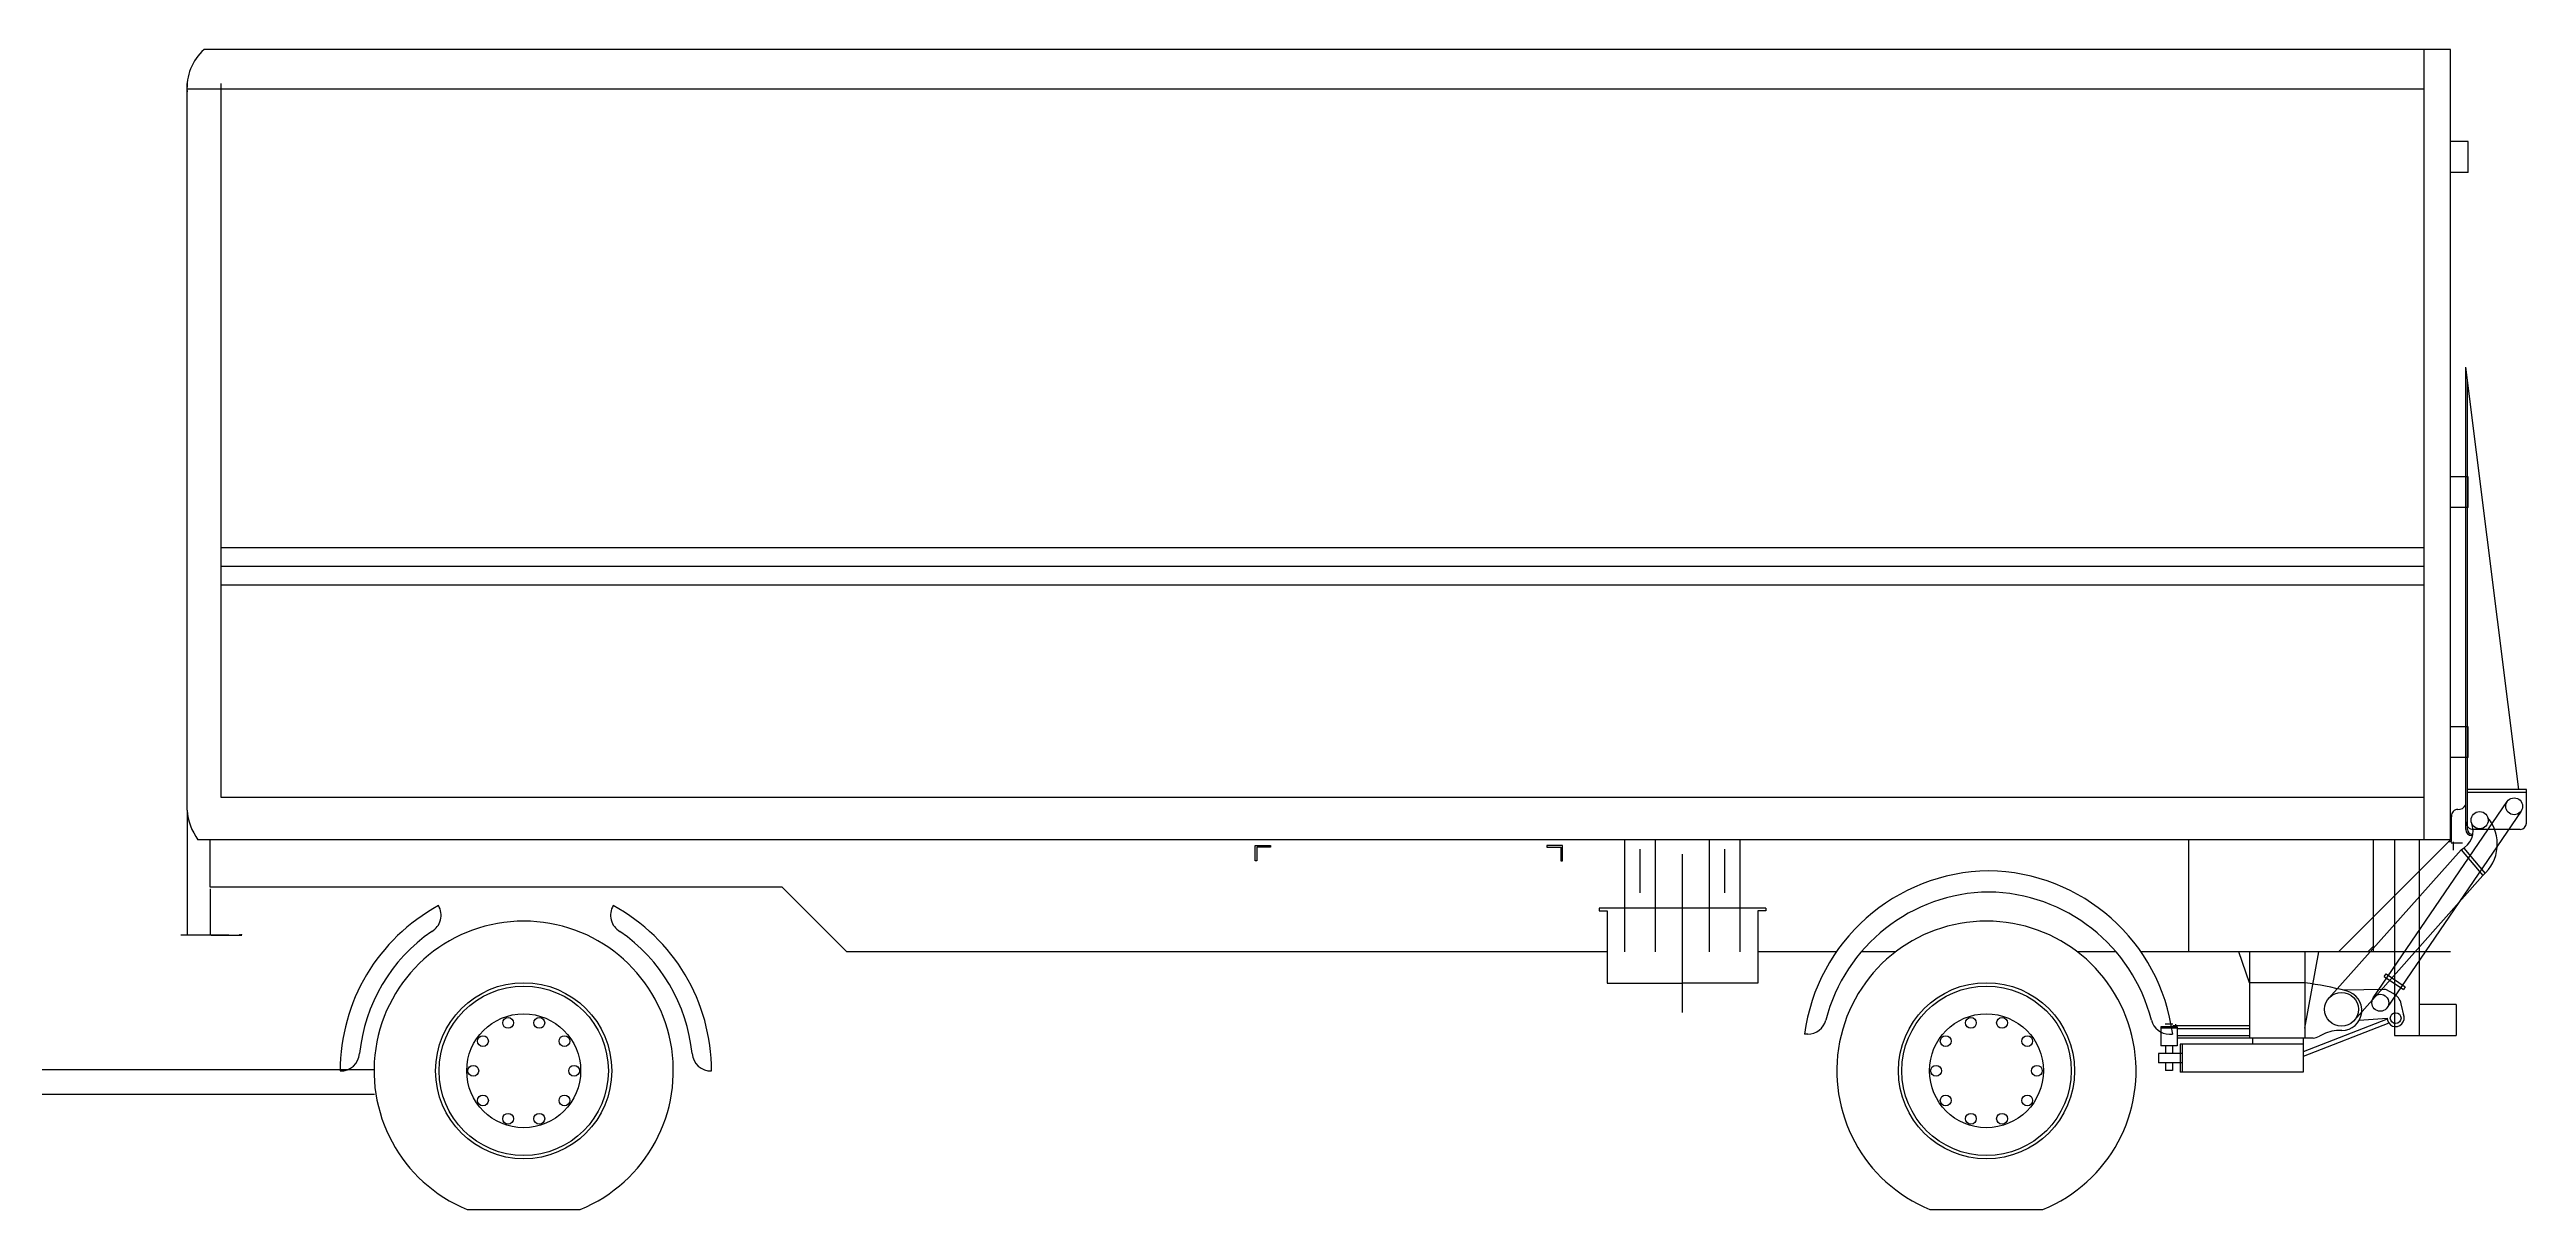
# Model space of a CAD drawing. Extents: x 0 to 17.7, y 0 to 3.8.
# Drawn here: x 9.61 to 17.66, y 0.01 to 3.78 of the extents above; entities that cross this region are included whole.
import ezdxf
from ezdxf.enums import TextEntityAlignment as Align

# ---------------------------------------------------------------- set-up
doc = ezdxf.new("R2010")
doc.units = 0
doc.header["$LTSCALE"] = 0.0006
doc.header["$MEASUREMENT"] = 0
doc.layers.get('0').update_dxf_attribs({"linetype": 'CONTINUOUS'})
doc.styles.get("Standard").update_dxf_attribs({"font": 'simplex'})

msp = doc.modelspace()

# ---------------------------------------------------------------- linework, layer by layer
for p, q in [((17.4084, 3.7756, 0.0537), (10.1124, 3.7756, 0.0537)), ((17.3234, 1.2106, 0.0537), (17.3234, 3.7756, 0.0537)), ((17.4084, 1.2106, 0.0537), (17.4084, 3.7756, 0.0537)), ((10.0574, 1.3066, 0.0537), (10.0574, 3.6656, 0.0537)), ((17.3234, 3.6476, 0.0537), (10.0574, 3.6476, 0.0537)), ((10.1674, 1.3476, 0.0537), (10.1674, 3.6656, 0.0537)), ((17.4654, 3.477, 0.0537), (17.4084, 3.477, 0.0537)), ((17.4654, 3.377, 0.0537), (17.4654, 3.477, 0.0537)), ((17.4654, 3.377, 0.0537), (17.4084, 3.377, 0.0537)), ((17.63, 1.3741, 0.0537), (17.4581, 2.7442, 0.0537)), ((17.4581, 1.3741, 0.0537), (17.4581, 2.7442, 0.0537)), ((17.4631, 1.2442, 0.0537), (17.4631, 2.7044, 0.0537)), ((17.4654, 2.389, 0.0537), (17.4084, 2.389, 0.0537)), ((17.4654, 2.289, 0.0537), (17.4654, 2.389, 0.0537)), ((17.4654, 2.289, 0.0537), (17.4084, 2.289, 0.0537)), ((17.3204, 2.1586, 0.0537), (10.1704, 2.1586, 0.0537)), ((17.3204, 2.0976, 0.0537), (10.1704, 2.0976, 0.0537)), ((17.3204, 2.0366, 0.0537), (10.1704, 2.0366, 0.0537)), ((17.4654, 1.5775, 0.0537), (17.4084, 1.5775, 0.0537)), ((17.4654, 1.4775, 0.0537), (17.4654, 1.5775, 0.0537)), ((17.4654, 1.4775, 0.0537), (17.4084, 1.4775, 0.0537)), ((17.4581, 1.2442, 0.0537), (17.4581, 1.3741, 0.0537)), ((17.6551, 1.3741, 0.0537), (17.4631, 1.3741, 0.0537)), ((17.6551, 1.2642, 0.0537), (17.6551, 1.3741, 0.0537)), ((10.0574, 1.3016, 0.0537), (10.0574, 0.9005, 0.0537)), ((17.3234, 1.3476, 0.0537), (10.1674, 1.3476, 0.0537)), ((17.1576, 0.6971, 0.0537), (17.5924, 1.3347, 0.0537)), ((17.6378, 1.3038, 0.0537), (17.2031, 0.6661, 0.0537)), ((17.4113, 1.2875, 0.0537), (17.4113, 1.285, 0.0537)), ((17.6551, 1.3641, 0.0537), (17.4631, 1.3641, 0.0537)), ((10.1324, 1.2106, 0.0537), (10.0924, 1.2106, 0.0537)), ((17.4084, 1.2106, 0.0537), (10.1324, 1.2106, 0.0537)), ((10.1324, 1.0566, 0.0537), (10.1324, 1.2106, 0.0537)), ((14.7267, 0.8466, 0.0537), (14.7267, 1.2106, 0.0537)), ((14.8267, 0.8466, 0.0537), (14.8267, 1.2106, 0.0537)), ((15.0017, 0.8466, 0.0537), (15.0017, 1.2106, 0.0537)), ((15.1017, 0.8466, 0.0537), (15.1017, 1.2106, 0.0537)), ((16.5584, 0.8466, 0.0537), (16.5584, 1.2106, 0.0537)), ((17.4084, 1.2106, 0.0537), (17.0444, 0.8466, 0.0537)), ((17.1584, 0.8466, 0.0537), (17.1584, 1.2106, 0.0537)), ((17.2268, 1.2106, 0.0537), (17.2268, 0.5754, 0.0537)), ((17.3068, 1.2106, 0.0537), (17.3068, 0.5754, 0.0537)), ((17.4113, 1.2048, 0.0537), (17.4113, 1.285, 0.0537)), ((17.4781, 1.2292, 0.0537), (17.4781, 1.2242, 0.0537)), ((17.6351, 1.2442, 0.0537), (17.4831, 1.2442, 0.0537)), ((13.5261, 1.1921, 0.0537), (13.5761, 1.1921, 0.0537)), ((13.5261, 1.1421, 0.0537), (13.5261, 1.1921, 0.0537)), ((13.5311, 1.1421, 0.0537), (13.5261, 1.1421, 0.0537)), ((13.5761, 1.1871, 0.0537), (13.5311, 1.1871, 0.0537)), ((13.5311, 1.1871, 0.0537), (13.5311, 1.1421, 0.0537)), ((13.5761, 1.1921, 0.0537), (13.5761, 1.1871, 0.0537)), ((14.4738, 1.1921, 0.0537), (14.4738, 1.1871, 0.0537)), ((14.5238, 1.1921, 0.0537), (14.4738, 1.1921, 0.0537)), ((14.4738, 1.1871, 0.0537), (14.5188, 1.1871, 0.0537)), ((14.5188, 1.1871, 0.0537), (14.5188, 1.1421, 0.0537)), ((14.5188, 1.1421, 0.0537), (14.5238, 1.1421, 0.0537)), ((14.5238, 1.1421, 0.0537), (14.5238, 1.1921, 0.0537)), ((14.7767, 1.0379, 0.0537), (14.7767, 1.1801, 0.0537)), ((14.9142, 0.6495, 0.0537), (14.9142, 1.1643, 0.0537)), ((15.0517, 1.0379, 0.0537), (15.0517, 1.1801, 0.0537)), ((17.0133, 0.6967, 0.0537), (17.4427, 1.1783, 0.0537)), ((17.4011, 1.2048, 0.0537), (17.4113, 1.2048, 0.0537)), ((17.4474, 1.1992, 0.0537), (17.4101, 1.1992, 0.0537)), ((17.4181, 1.1768, 0.0537), (17.4181, 1.2037, 0.0537)), ((17.4427, 1.1783, 0.0537), (17.5139, 1.0944, 0.0537)), ((17.4516, 1.1833, 0.0537), (17.5215, 1.1009, 0.0537)), ((11.9895, 1.0566, 0.0537), (10.1324, 1.0566, 0.0537)), ((10.1324, 1.0516, 0.0537), (10.1324, 0.9005, 0.0537)), ((11.9895, 1.0566, 0.0537), (12.2, 0.8466, 0.0537)), ((17.0953, 0.6237, 0.0537), (17.5139, 1.0944, 0.0537)), ((15.1852, 0.9883, 0.0537), (14.6432, 0.9883, 0.0537)), ((14.6432, 0.9883, 0.0537), (14.6432, 0.9803, 0.0537)), ((14.6432, 0.9803, 0.0537), (14.6692, 0.9803, 0.0537)), ((14.6692, 0.9803, 0.0537), (14.6692, 0.7453, 0.0537)), ((15.1852, 0.9803, 0.0537), (15.1592, 0.9803, 0.0537)), ((15.1592, 0.9803, 0.0537), (15.1592, 0.7453, 0.0537)), ((15.1852, 0.9883, 0.0537), (15.1852, 0.9803, 0.0537)), ((10.1924, 0.9005, 0.0537), (10.0368, 0.9005, 0.0537)), ((10.0549, 0.9005, 0.0537), (10.0524, 0.9005, 0.0537)), ((10.1349, 0.9005, 0.0537), (10.1374, 0.9005, 0.0537)), ((10.1374, 0.9005, 0.0537), (10.2354, 0.9005, 0.0537)), ((14.6692, 0.8466, 0.0537), (12.2, 0.8466, 0.0537)), ((15.4135, 0.8466, 0.0537), (15.1592, 0.8466, 0.0537)), ((15.606, 0.8466, 0.0537), (15.4941, 0.8466, 0.0537)), ((16.3224, 0.8466, 0.0537), (16.1966, 0.8466, 0.0537)), ((17.4084, 0.8466, 0.0537), (16.403, 0.8466, 0.0537)), ((16.7554, 0.7466, 0.0537), (16.7209, 0.8466, 0.0537)), ((16.7554, 0.8466, 0.0537), (16.7554, 0.5666, 0.0537)), ((16.9354, 0.5991, 0.0537), (16.9809, 0.8466, 0.0537)), ((16.9354, 0.8466, 0.0537), (16.9354, 0.5666, 0.0537)), ((17.1397, 0.8466, 0.0537), (17.1584, 0.8653, 0.0537)), ((14.6692, 0.7453, 0.0537), (14.9142, 0.7453, 0.0537)), ((15.1592, 0.7453, 0.0537), (14.9142, 0.7453, 0.0537)), ((16.9354, 0.7466, 0.0537), (16.7554, 0.7466, 0.0537)), ((17.1934, 0.7247, 0.0537), (17.0607, 0.7222, 0.0537)), ((17.1933, 0.7672, 0.0537), (17.199, 0.7755, 0.0537)), ((17.1933, 0.7672, 0.0537), (17.2553, 0.7249, 0.0537)), ((17.199, 0.7755, 0.0537), (17.2609, 0.7332, 0.0537)), ((17.2609, 0.7332, 0.0537), (17.2553, 0.7249, 0.0537)), ((17.2226, 0.7115, 0.0537), (17.2006, 0.723, 0.0537)), ((17.2574, 0.6369, 0.0537), (17.2482, 0.678, 0.0537)), ((17.4268, 0.6754, 0.0537), (17.3068, 0.6754, 0.0537)), ((17.3068, 0.6754, 0.0537), (17.3068, 0.5754, 0.0537)), ((17.4068, 0.6754, 0.0537), (17.3268, 0.6754, 0.0537)), ((17.4268, 0.6754, 0.0537), (17.4268, 0.5754, 0.0537)), ((15.321, 0.5797, 0.0537), (15.3105, 0.5797, 0.0537)), ((16.4679, 0.6036, 0.0537), (16.4679, 0.5416, 0.0537)), ((16.5204, 0.6036, 0.0537), (16.4679, 0.6036, 0.0537)), ((16.5204, 0.5986, 0.0537), (16.4679, 0.5986, 0.0537)), ((16.5061, 0.6116, 0.0537), (16.4821, 0.6116, 0.0537)), ((16.4955, 0.5797, 0.0537), (16.506, 0.5797, 0.0537)), ((16.5061, 0.6076, 0.0537), (16.7554, 0.6076, 0.0537)), ((16.5161, 0.6036, 0.0537), (16.5161, 0.6116, 0.0537)), ((16.5204, 0.6036, 0.0537), (16.5204, 0.5416, 0.0537)), ((16.5204, 0.5976, 0.0537), (16.7554, 0.5976, 0.0537)), ((16.7554, 0.5736, 0.0537), (16.5204, 0.5736, 0.0537)), ((16.7654, 0.5666, 0.0537), (16.5204, 0.5666, 0.0537)), ((16.9354, 0.5666, 0.0537), (16.7554, 0.5666, 0.0537)), ((16.7654, 0.5666, 0.0537), (16.7654, 0.5466, 0.0537)), ((17.2031, 0.6285, 0.0537), (16.9304, 0.522, 0.0537)), ((17.2081, 0.6154, 0.0537), (16.9304, 0.507, 0.0537)), ((16.9304, 0.5666, 0.0537), (16.9304, 0.4566, 0.0537)), ((16.9354, 0.5991, 0.0537), (16.9354, 0.5991, 0.0537)), ((16.9621, 0.5666, 0.0537), (16.9354, 0.5666, 0.0537)), ((17.0554, 0.5916, 0.0537), (17.0378, 0.5916, 0.0537)), ((17.112, 0.6246, 0.0537), (17.2029, 0.6316, 0.0537)), ((17.2268, 0.5754, 0.0537), (17.4268, 0.5754, 0.0537)), ((16.4604, 0.5166, 0.0537), (16.4604, 0.4866, 0.0537)), ((16.5374, 0.5166, 0.0537), (16.4604, 0.5166, 0.0537)), ((16.5374, 0.4866, 0.0537), (16.4604, 0.4866, 0.0537)), ((16.5204, 0.5416, 0.0537), (16.4679, 0.5416, 0.0537)), ((16.4829, 0.5416, 0.0537), (16.4829, 0.5166, 0.0537)), ((16.4829, 0.4866, 0.0537), (16.4829, 0.4616, 0.0537)), ((16.5054, 0.5416, 0.0537), (16.5054, 0.5166, 0.0537)), ((16.5054, 0.4866, 0.0537), (16.5054, 0.4616, 0.0537)), ((16.9304, 0.5466, 0.0537), (16.5304, 0.5466, 0.0537)), ((16.5304, 0.5466, 0.0537), (16.5304, 0.4566, 0.0537)), ((16.5374, 0.5466, 0.0537), (16.5374, 0.4566, 0.0537)), ((7.5981, 0.4646, 0.0537), (10.666, 0.4646, 0.0537)), ((16.5054, 0.4616, 0.0537), (16.4829, 0.4616, 0.0537)), ((16.9304, 0.4566, 0.0537), (16.5304, 0.4566, 0.0537)), ((7.5981, 0.3846, 0.0537), (10.666, 0.3846, 0.0537)), ((10.9669, 0.0106, 0.0537), (11.334, 0.0106, 0.0537)), ((15.7177, 0.0106, 0.0537), (16.0848, 0.0106, 0.0537))]:
    msp.add_line(p, q)
for centre, radius in [((17.5031, 1.2742, 0.0537), 0.028), ((17.6151, 1.3192, 0.0537), 0.0275), ((17.6151, 1.3192, 0.0537), 0.0275), ((11.1504, 0.4606, 0.0537), 0.286), ((11.1504, 0.4606, 0.0537), 0.275), ((15.9013, 0.4606, 0.0537), 0.286), ((15.9013, 0.4606, 0.0537), 0.275), ((11.1504, 0.4606, 0.0537), 0.185), ((15.9013, 0.4606, 0.0537), 0.185), ((17.0543, 0.6602, 0.0537), 0.0549), ((17.1804, 0.6816, 0.0537), 0.0275), ((17.2304, 0.6316, 0.0537), 0.0175), ((11.018, 0.5569, 0.0537), 0.0176), ((11.0998, 0.6163, 0.0537), 0.0176), ((11.201, 0.6163, 0.0537), 0.0176), ((11.2829, 0.5569, 0.0537), 0.0176), ((15.7688, 0.5569, 0.0537), 0.0176), ((15.8507, 0.6163, 0.0537), 0.0176), ((15.9518, 0.6163, 0.0537), 0.0176), ((16.0337, 0.5569, 0.0537), 0.0176), ((10.9867, 0.4606, 0.0537), 0.0176), ((11.3141, 0.4606, 0.0537), 0.0176), ((15.7375, 0.4606, 0.0537), 0.0176), ((16.065, 0.4606, 0.0537), 0.0176), ((11.018, 0.3644, 0.0537), 0.0176), ((11.0998, 0.3049, 0.0537), 0.0176), ((11.201, 0.3049, 0.0537), 0.0176), ((11.2829, 0.3644, 0.0537), 0.0176), ((15.7688, 0.3644, 0.0537), 0.0176), ((15.8507, 0.3049, 0.0537), 0.0176), ((15.9518, 0.3049, 0.0537), 0.0176), ((16.0337, 0.3644, 0.0537), 0.0176)]:
    msp.add_circle(centre, radius)
for centre, radius, start, end in [((10.2221, 3.652, 0.0537), 0.1653, 131.59258, 184.69439), ((10.2404, 1.319, 0.0537), 0.1834, 183.86006, 216.20197), ((17.4313, 1.2884, 0.0537), 0.0201, 86.15681, 182.45093), ((17.4316, 1.3385, 0.0537), 0.0301, 269.31347, 331.79042), ((17.4139, 1.2397, 0.0537), 0.0678, 295.18235, 23.15338), ((17.4831, 1.2692, 0.0537), 0.025, 180, 270), ((17.4781, 1.2442, 0.0537), 0.02, 180, 270), ((17.4781, 1.2442, 0.0537), 0.015, 180, 270), ((17.4249, 1.1966, 0.0537), 0.1355, 311.06735, 39.14666), ((17.6351, 1.2642, 0.0537), 0.02, 270, 0), ((15.9153, 0.4997, 0.0537), 0.61, 90.65751, 172.4679), ((15.9013, 0.4997, 0.0537), 0.61, 7.5321, 89.34249), ((11.1644, 0.4606, 0.0537), 0.61, 118.48509, 180.02411), ((10.8223, 0.9654, 0.0537), 0.06, 299.39806, 31.52031), ((11.4925, 0.9654, 0.0537), 0.06, 148.47969, 240.60194), ((11.1504, 0.4606, 0.0537), 0.61, 359.97589, 61.51491), ((15.9147, 0.4887, 0.0537), 0.5522, 90.67041, 165.72676), ((15.9018, 0.4887, 0.0537), 0.5522, 14.27324, 89.32959), ((11.1644, 0.4606, 0.0537), 0.55, 124.639, 174.17694), ((11.1504, 0.4606, 0.0537), 0.486, 292.19161, 247.80839), ((11.1504, 0.4606, 0.0537), 0.55, 5.82306, 55.361), ((15.9013, 0.4606, 0.0537), 0.486, 292.19161, 247.80839), ((16.7371, -0.6071, 0.0537), 1.3682, 75.93606, 81.66635), ((17.1937, 0.7097, 0.0537), 0.015, 62.38717, 91.05467), ((17.0554, 0.6566, 0.0537), 0.065, 270, 77.40454), ((17.1994, 0.6672, 0.0537), 0.05, 12.51806, 62.38717), ((15.321, 0.6401, 0.0537), 0.0605, 270, 345.41427), ((16.4955, 0.6401, 0.0537), 0.0605, 194.58573, 270), ((16.9562, 0.6187, 0.0537), 0.0524, 276.40396, 299.99763), ((17.0551, 0.4462, 0.0537), 0.1464, 96.80592, 119.75621), ((17.2304, 0.6316, 0.0537), 0.0275, 180, 25.22479), ((10.5574, 0.5203, 0.0537), 0.06, 267.16954, 356.30287), ((11.7575, 0.5203, 0.0537), 0.06, 183.69713, 272.83046)]:
    msp.add_arc(centre, radius, start, end)
for points in [[(10.0549, 0.9009, 0.0537), (10.0549, 0.9, 0.0537), (10.0574, 0.9005, 0.0537)], [(10.1349, 0.9009, 0.0537), (10.1349, 0.9, 0.0537), (10.1324, 0.9005, 0.0537)]]:
    msp.add_solid(points)

# ---------------------------------------------------------------- texts
msp.add_text('0.075', height=0.002).set_placement((10.2314, 0.9025, 0.0537), align=Align.MIDDLE_CENTER)

doc.saveas('drawing.dxf')
